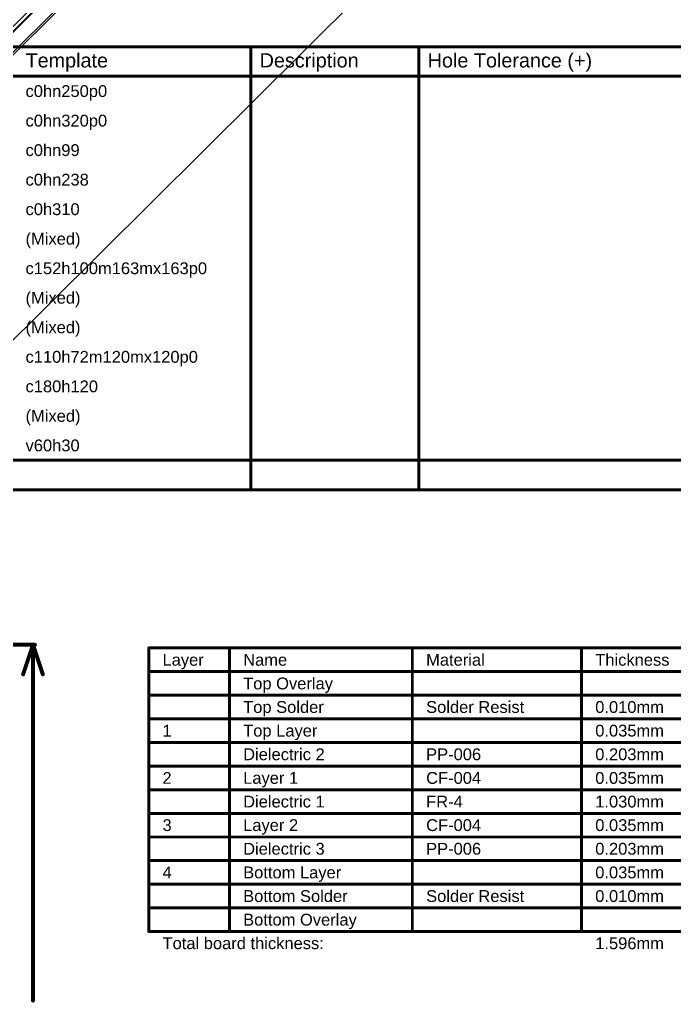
# Model space of a CAD drawing. Header units: inches. Extents: x -5 to 5328, y -4 to 5281.
# Drawn here: x 158.7 to 243.2, y 59.6 to 186.7 of the extents above; entities that cross this region are included whole.
import ezdxf

# ---------------------------------------------------------------- set-up
doc = ezdxf.new("R2010")
doc.units = ezdxf.units.IN
for name, color, linetype in [('Dimensions', 6, 'Continuous'), ('Drill Drawing', 1, 'Continuous'), ('Fabrication', 76, 'Continuous'), ('Top Solder', 216, 'Continuous')]:
    doc.layers.add(name, color=color, linetype=linetype)
doc.styles.add('Arial', font='', dxfattribs={"height": 0.2})
doc.styles.get('Arial').set_extended_font_data('Arial')

# ---------------------------------------------------------------- blocks, each defined once
blk = doc.blocks.new('28_UFQFPN__4_4__7')
at = {"layer": 'Top Solder'}
for p in [(-1.59, -1.29), (-1.29, -1.59), (1.56, -1.59), (2.21, -1.29), (2.21, 1.71)]:
    blk.add_line(p, (5314.12, 5237.76), dxfattribs=at)
blk = doc.blocks.new('10_VQFN_HR__3_3__11')
at = {"layer": 'Top Solder'}
blk.add_line((1.33, 1.78), (5255.11, 5220.9), dxfattribs=at)

msp = doc.modelspace()

# ---------------------------------------------------------------- linework, layer by layer
at = {"layer": 'Dimensions'}
for points in [[(146.49, 106, 0.508, 0.508, 0), (160.71, 106, 0.508, 0.508, 0)], [(159.19, 102.19, 0.508, 0.508, 0), (160.46, 106, 0.508, 0.508, 0)], [(160.46, 60.1, 0.508, 0.508, 0), (160.46, 106, 0.508, 0.508, 0)], [(160.46, 106, 0.508, 0.508, 0), (161.73, 102.19, 0.508, 0.508, 0)]]:
    msp.add_lwpolyline(points, format="xyseb", dxfattribs=at)
for points in [[(160.33, 106, 0.254, 0.254, 1), (160.59, 106, 0.254, 0.254, 1)], [(160.33, 106, 0.254, 0.254, 1), (160.59, 106, 0.254, 0.254, 1)], [(160.33, 106, 0.254, 0.254, 1), (160.59, 106, 0.254, 0.254, 1)], [(160.59, 106, 0.254, 0.254, 1), (160.84, 106, 0.254, 0.254, 1)], [(159.06, 102.19, 0.254, 0.254, 1), (159.32, 102.19, 0.254, 0.254, 1)], [(161.6, 102.19, 0.254, 0.254, 1), (161.86, 102.19, 0.254, 0.254, 1)], [(160.33, 60.1, 0.254, 0.254, 1), (160.59, 60.1, 0.254, 0.254, 1)]]:
    msp.add_lwpolyline(points, format="xyseb", close=True, dxfattribs=at)
at = {"layer": 'Drill Drawing'}
for points in [[(-3.57, 183.16, 0.381, 0.381, 0), (279.15, 183.16, 0.381, 0.381, 0)], [(188.58, 126.01, 0.381, 0.381, 0), (188.58, 183.16, 0.381, 0.381, 0)], [(210.26, 126.01, 0.381, 0.381, 0), (210.26, 183.16, 0.381, 0.381, 0)], [(-3.57, 179.35, 0.381, 0.381, 0), (279.15, 179.35, 0.381, 0.381, 0)], [(-3.57, 129.82, 0.381, 0.381, 0), (279.15, 129.82, 0.381, 0.381, 0)], [(-3.57, 126.01, 0.381, 0.381, 0), (279.15, 126.01, 0.381, 0.381, 0)]]:
    msp.add_lwpolyline(points, format="xyseb", dxfattribs=at)
for points in [[(188.48, 183.16, 0.191, 0.191, 1), (188.67, 183.16, 0.191, 0.191, 1)], [(210.17, 183.16, 0.191, 0.191, 1), (210.36, 183.16, 0.191, 0.191, 1)], [(188.48, 126.01, 0.191, 0.191, 1), (188.67, 126.01, 0.191, 0.191, 1)], [(210.17, 126.01, 0.191, 0.191, 1), (210.36, 126.01, 0.191, 0.191, 1)]]:
    msp.add_lwpolyline(points, format="xyseb", close=True, dxfattribs=at)
at = {"layer": 'Fabrication'}
for points in [[(175.4, 69.01, 0.381, 0.381, 0), (175.4, 105.59, 0.381, 0.381, 0)], [(175.4, 105.59, 0.381, 0.381, 0), (290.69, 105.59, 0.381, 0.381, 0)], [(185.81, 69.01, 0.381, 0.381, 0), (185.81, 105.59, 0.381, 0.381, 0)], [(209.43, 69.01, 0.381, 0.381, 0), (209.43, 105.59, 0.381, 0.381, 0)], [(231.27, 69.01, 0.381, 0.381, 0), (231.27, 105.59, 0.381, 0.381, 0)], [(175.4, 102.54, 0.381, 0.381, 0), (290.69, 102.54, 0.381, 0.381, 0)], [(175.4, 99.49, 0.381, 0.381, 0), (185.81, 99.49, 0.381, 0.381, 0)], [(185.81, 99.49, 0.381, 0.381, 0), (209.43, 99.49, 0.381, 0.381, 0)], [(209.43, 99.49, 0.381, 0.381, 0), (231.27, 99.49, 0.381, 0.381, 0)], [(231.27, 99.49, 0.381, 0.381, 0), (247.77, 99.49, 0.381, 0.381, 0)], [(175.4, 96.44, 0.381, 0.381, 0), (185.81, 96.44, 0.381, 0.381, 0)], [(185.81, 96.44, 0.381, 0.381, 0), (209.43, 96.44, 0.381, 0.381, 0)], [(209.43, 96.44, 0.381, 0.381, 0), (231.27, 96.44, 0.381, 0.381, 0)], [(231.27, 96.44, 0.381, 0.381, 0), (247.77, 96.44, 0.381, 0.381, 0)], [(175.4, 93.4, 0.381, 0.381, 0), (185.81, 93.4, 0.381, 0.381, 0)], [(185.81, 93.4, 0.381, 0.381, 0), (209.43, 93.4, 0.381, 0.381, 0)], [(209.43, 93.4, 0.381, 0.381, 0), (231.27, 93.4, 0.381, 0.381, 0)], [(231.27, 93.4, 0.381, 0.381, 0), (247.77, 93.4, 0.381, 0.381, 0)], [(175.4, 90.35, 0.381, 0.381, 0), (185.81, 90.35, 0.381, 0.381, 0)], [(185.81, 90.35, 0.381, 0.381, 0), (209.43, 90.35, 0.381, 0.381, 0)], [(209.43, 90.35, 0.381, 0.381, 0), (231.27, 90.35, 0.381, 0.381, 0)], [(231.27, 90.35, 0.381, 0.381, 0), (247.77, 90.35, 0.381, 0.381, 0)], [(175.4, 87.3, 0.381, 0.381, 0), (185.81, 87.3, 0.381, 0.381, 0)], [(185.81, 87.3, 0.381, 0.381, 0), (209.43, 87.3, 0.381, 0.381, 0)], [(209.43, 87.3, 0.381, 0.381, 0), (231.27, 87.3, 0.381, 0.381, 0)], [(231.27, 87.3, 0.381, 0.381, 0), (247.77, 87.3, 0.381, 0.381, 0)], [(175.4, 84.25, 0.381, 0.381, 0), (185.81, 84.25, 0.381, 0.381, 0)], [(185.81, 84.25, 0.381, 0.381, 0), (209.43, 84.25, 0.381, 0.381, 0)], [(209.43, 84.25, 0.381, 0.381, 0), (231.27, 84.25, 0.381, 0.381, 0)], [(231.27, 84.25, 0.381, 0.381, 0), (247.77, 84.25, 0.381, 0.381, 0)], [(175.4, 81.2, 0.381, 0.381, 0), (185.81, 81.2, 0.381, 0.381, 0)], [(185.81, 81.2, 0.381, 0.381, 0), (209.43, 81.2, 0.381, 0.381, 0)], [(209.43, 81.2, 0.381, 0.381, 0), (231.27, 81.2, 0.381, 0.381, 0)], [(231.27, 81.2, 0.381, 0.381, 0), (247.77, 81.2, 0.381, 0.381, 0)], [(175.4, 78.16, 0.381, 0.381, 0), (185.81, 78.16, 0.381, 0.381, 0)], [(185.81, 78.16, 0.381, 0.381, 0), (209.43, 78.16, 0.381, 0.381, 0)], [(209.43, 78.16, 0.381, 0.381, 0), (231.27, 78.16, 0.381, 0.381, 0)], [(231.27, 78.16, 0.381, 0.381, 0), (247.77, 78.16, 0.381, 0.381, 0)], [(175.4, 75.11, 0.381, 0.381, 0), (185.81, 75.11, 0.381, 0.381, 0)], [(185.81, 75.11, 0.381, 0.381, 0), (209.43, 75.11, 0.381, 0.381, 0)], [(209.43, 75.11, 0.381, 0.381, 0), (231.27, 75.11, 0.381, 0.381, 0)], [(231.27, 75.11, 0.381, 0.381, 0), (247.77, 75.11, 0.381, 0.381, 0)], [(175.4, 72.06, 0.381, 0.381, 0), (185.81, 72.06, 0.381, 0.381, 0)], [(185.81, 72.06, 0.381, 0.381, 0), (209.43, 72.06, 0.381, 0.381, 0)], [(209.43, 72.06, 0.381, 0.381, 0), (231.27, 72.06, 0.381, 0.381, 0)], [(231.27, 72.06, 0.381, 0.381, 0), (247.77, 72.06, 0.381, 0.381, 0)], [(175.4, 69.01, 0.381, 0.381, 0), (185.81, 69.01, 0.381, 0.381, 0)], [(185.81, 69.01, 0.381, 0.381, 0), (209.43, 69.01, 0.381, 0.381, 0)], [(209.43, 69.01, 0.381, 0.381, 0), (231.27, 69.01, 0.381, 0.381, 0)], [(231.27, 69.01, 0.381, 0.381, 0), (247.77, 69.01, 0.381, 0.381, 0)]]:
    msp.add_lwpolyline(points, format="xyseb", dxfattribs=at)
for points in [[(175.31, 105.59, 0.191, 0.191, 1), (175.5, 105.59, 0.191, 0.191, 1)], [(175.31, 105.59, 0.191, 0.191, 1), (175.5, 105.59, 0.191, 0.191, 1)], [(185.72, 105.59, 0.191, 0.191, 1), (185.91, 105.59, 0.191, 0.191, 1)], [(209.33, 105.59, 0.191, 0.191, 1), (209.52, 105.59, 0.191, 0.191, 1)], [(231.17, 105.59, 0.191, 0.191, 1), (231.36, 105.59, 0.191, 0.191, 1)], [(175.31, 102.54, 0.191, 0.191, 1), (175.5, 102.54, 0.191, 0.191, 1)], [(175.31, 99.49, 0.191, 0.191, 1), (175.5, 99.49, 0.191, 0.191, 1)], [(185.72, 99.49, 0.191, 0.191, 1), (185.91, 99.49, 0.191, 0.191, 1)], [(185.72, 99.49, 0.191, 0.191, 1), (185.91, 99.49, 0.191, 0.191, 1)], [(209.33, 99.49, 0.191, 0.191, 1), (209.52, 99.49, 0.191, 0.191, 1)], [(209.33, 99.49, 0.191, 0.191, 1), (209.52, 99.49, 0.191, 0.191, 1)], [(231.17, 99.49, 0.191, 0.191, 1), (231.36, 99.49, 0.191, 0.191, 1)], [(231.17, 99.49, 0.191, 0.191, 1), (231.36, 99.49, 0.191, 0.191, 1)], [(175.31, 96.44, 0.191, 0.191, 1), (175.5, 96.44, 0.191, 0.191, 1)], [(185.72, 96.44, 0.191, 0.191, 1), (185.91, 96.44, 0.191, 0.191, 1)], [(185.72, 96.44, 0.191, 0.191, 1), (185.91, 96.44, 0.191, 0.191, 1)], [(209.33, 96.44, 0.191, 0.191, 1), (209.52, 96.44, 0.191, 0.191, 1)], [(209.33, 96.44, 0.191, 0.191, 1), (209.52, 96.44, 0.191, 0.191, 1)], [(231.17, 96.44, 0.191, 0.191, 1), (231.36, 96.44, 0.191, 0.191, 1)], [(231.17, 96.44, 0.191, 0.191, 1), (231.36, 96.44, 0.191, 0.191, 1)], [(175.31, 93.4, 0.191, 0.191, 1), (175.5, 93.4, 0.191, 0.191, 1)], [(185.72, 93.4, 0.191, 0.191, 1), (185.91, 93.4, 0.191, 0.191, 1)], [(185.72, 93.4, 0.191, 0.191, 1), (185.91, 93.4, 0.191, 0.191, 1)], [(209.33, 93.4, 0.191, 0.191, 1), (209.52, 93.4, 0.191, 0.191, 1)], [(209.33, 93.4, 0.191, 0.191, 1), (209.52, 93.4, 0.191, 0.191, 1)], [(231.17, 93.4, 0.191, 0.191, 1), (231.36, 93.4, 0.191, 0.191, 1)], [(231.17, 93.4, 0.191, 0.191, 1), (231.36, 93.4, 0.191, 0.191, 1)], [(175.31, 90.35, 0.191, 0.191, 1), (175.5, 90.35, 0.191, 0.191, 1)], [(185.72, 90.35, 0.191, 0.191, 1), (185.91, 90.35, 0.191, 0.191, 1)], [(185.72, 90.35, 0.191, 0.191, 1), (185.91, 90.35, 0.191, 0.191, 1)], [(209.33, 90.35, 0.191, 0.191, 1), (209.52, 90.35, 0.191, 0.191, 1)], [(209.33, 90.35, 0.191, 0.191, 1), (209.52, 90.35, 0.191, 0.191, 1)], [(231.17, 90.35, 0.191, 0.191, 1), (231.36, 90.35, 0.191, 0.191, 1)], [(231.17, 90.35, 0.191, 0.191, 1), (231.36, 90.35, 0.191, 0.191, 1)], [(175.31, 87.3, 0.191, 0.191, 1), (175.5, 87.3, 0.191, 0.191, 1)], [(185.72, 87.3, 0.191, 0.191, 1), (185.91, 87.3, 0.191, 0.191, 1)], [(185.72, 87.3, 0.191, 0.191, 1), (185.91, 87.3, 0.191, 0.191, 1)], [(209.33, 87.3, 0.191, 0.191, 1), (209.52, 87.3, 0.191, 0.191, 1)], [(209.33, 87.3, 0.191, 0.191, 1), (209.52, 87.3, 0.191, 0.191, 1)], [(231.17, 87.3, 0.191, 0.191, 1), (231.36, 87.3, 0.191, 0.191, 1)], [(231.17, 87.3, 0.191, 0.191, 1), (231.36, 87.3, 0.191, 0.191, 1)], [(175.31, 84.25, 0.191, 0.191, 1), (175.5, 84.25, 0.191, 0.191, 1)], [(185.72, 84.25, 0.191, 0.191, 1), (185.91, 84.25, 0.191, 0.191, 1)], [(185.72, 84.25, 0.191, 0.191, 1), (185.91, 84.25, 0.191, 0.191, 1)], [(209.33, 84.25, 0.191, 0.191, 1), (209.52, 84.25, 0.191, 0.191, 1)], [(209.33, 84.25, 0.191, 0.191, 1), (209.52, 84.25, 0.191, 0.191, 1)], [(231.17, 84.25, 0.191, 0.191, 1), (231.36, 84.25, 0.191, 0.191, 1)], [(231.17, 84.25, 0.191, 0.191, 1), (231.36, 84.25, 0.191, 0.191, 1)], [(175.31, 81.2, 0.191, 0.191, 1), (175.5, 81.2, 0.191, 0.191, 1)], [(185.72, 81.2, 0.191, 0.191, 1), (185.91, 81.2, 0.191, 0.191, 1)], [(185.72, 81.2, 0.191, 0.191, 1), (185.91, 81.2, 0.191, 0.191, 1)], [(209.33, 81.2, 0.191, 0.191, 1), (209.52, 81.2, 0.191, 0.191, 1)], [(209.33, 81.2, 0.191, 0.191, 1), (209.52, 81.2, 0.191, 0.191, 1)], [(231.17, 81.2, 0.191, 0.191, 1), (231.36, 81.2, 0.191, 0.191, 1)], [(231.17, 81.2, 0.191, 0.191, 1), (231.36, 81.2, 0.191, 0.191, 1)], [(175.31, 78.16, 0.191, 0.191, 1), (175.5, 78.16, 0.191, 0.191, 1)], [(185.72, 78.16, 0.191, 0.191, 1), (185.91, 78.16, 0.191, 0.191, 1)], [(185.72, 78.16, 0.191, 0.191, 1), (185.91, 78.16, 0.191, 0.191, 1)], [(209.33, 78.16, 0.191, 0.191, 1), (209.52, 78.16, 0.191, 0.191, 1)], [(209.33, 78.16, 0.191, 0.191, 1), (209.52, 78.16, 0.191, 0.191, 1)], [(231.17, 78.16, 0.191, 0.191, 1), (231.36, 78.16, 0.191, 0.191, 1)], [(231.17, 78.16, 0.191, 0.191, 1), (231.36, 78.16, 0.191, 0.191, 1)], [(175.31, 75.11, 0.191, 0.191, 1), (175.5, 75.11, 0.191, 0.191, 1)], [(185.72, 75.11, 0.191, 0.191, 1), (185.91, 75.11, 0.191, 0.191, 1)], [(185.72, 75.11, 0.191, 0.191, 1), (185.91, 75.11, 0.191, 0.191, 1)], [(209.33, 75.11, 0.191, 0.191, 1), (209.52, 75.11, 0.191, 0.191, 1)], [(209.33, 75.11, 0.191, 0.191, 1), (209.52, 75.11, 0.191, 0.191, 1)], [(231.17, 75.11, 0.191, 0.191, 1), (231.36, 75.11, 0.191, 0.191, 1)], [(231.17, 75.11, 0.191, 0.191, 1), (231.36, 75.11, 0.191, 0.191, 1)], [(175.31, 72.06, 0.191, 0.191, 1), (175.5, 72.06, 0.191, 0.191, 1)], [(185.72, 72.06, 0.191, 0.191, 1), (185.91, 72.06, 0.191, 0.191, 1)], [(185.72, 72.06, 0.191, 0.191, 1), (185.91, 72.06, 0.191, 0.191, 1)], [(209.33, 72.06, 0.191, 0.191, 1), (209.52, 72.06, 0.191, 0.191, 1)], [(209.33, 72.06, 0.191, 0.191, 1), (209.52, 72.06, 0.191, 0.191, 1)], [(231.17, 72.06, 0.191, 0.191, 1), (231.36, 72.06, 0.191, 0.191, 1)], [(231.17, 72.06, 0.191, 0.191, 1), (231.36, 72.06, 0.191, 0.191, 1)], [(175.31, 69.01, 0.191, 0.191, 1), (175.5, 69.01, 0.191, 0.191, 1)], [(175.31, 69.01, 0.191, 0.191, 1), (175.5, 69.01, 0.191, 0.191, 1)], [(185.72, 69.01, 0.191, 0.191, 1), (185.91, 69.01, 0.191, 0.191, 1)], [(185.72, 69.01, 0.191, 0.191, 1), (185.91, 69.01, 0.191, 0.191, 1)], [(185.72, 69.01, 0.191, 0.191, 1), (185.91, 69.01, 0.191, 0.191, 1)], [(209.33, 69.01, 0.191, 0.191, 1), (209.52, 69.01, 0.191, 0.191, 1)], [(209.33, 69.01, 0.191, 0.191, 1), (209.52, 69.01, 0.191, 0.191, 1)], [(209.33, 69.01, 0.191, 0.191, 1), (209.52, 69.01, 0.191, 0.191, 1)], [(231.17, 69.01, 0.191, 0.191, 1), (231.36, 69.01, 0.191, 0.191, 1)], [(231.17, 69.01, 0.191, 0.191, 1), (231.36, 69.01, 0.191, 0.191, 1)], [(231.17, 69.01, 0.191, 0.191, 1), (231.36, 69.01, 0.191, 0.191, 1)]]:
    msp.add_lwpolyline(points, format="xyseb", close=True, dxfattribs=at)

# ---------------------------------------------------------------- block references
for name, p in [('28_UFQFPN__4_4__7', (13.41, 43.11)), ('10_VQFN_HR__3_3__11', (72.43, 59.98))]:
    msp.add_blockref(name, p)

# ---------------------------------------------------------------- texts
at = {"layer": 'Drill Drawing', "style": 'Arial'}
for s, height, p in [('Template', 1.829, (159.5, 180.49)), ('Description', 1.8288, (189.72, 180.49)), ('Hole Tolerance (+)', 1.8288, (211.41, 180.49)), ('c0hn250p0', 1.524, (159.5, 176.68)), ('c0hn320p0', 1.524, (159.5, 172.87)), ('c0hn99', 1.524, (159.5, 169.06)), ('c0hn238', 1.524, (159.5, 165.25)), ('c0h310', 1.524, (159.5, 161.44)), ('(Mixed)', 1.524, (159.5, 157.63)), ('c152h100m163mx163p0', 1.524, (159.5, 153.82)), ('(Mixed)', 1.524, (159.5, 150.01)), ('(Mixed)', 1.524, (159.5, 146.2)), ('c110h72m120mx120p0', 1.524, (159.5, 142.39)), ('c180h120', 1.524, (159.5, 138.58)), ('(Mixed)', 1.524, (159.5, 134.77)), ('v60h30', 1.524, (159.5, 130.96))]:
    msp.add_text(s, height=height, dxfattribs=at).set_placement(p)
at = {"layer": 'Fabrication', "style": 'Arial'}
for s, height, p in [('Layer', 1.524, (177.18, 103.3)), ('Name', 1.524, (187.59, 103.3)), ('Material', 1.524, (211.21, 103.3)), ('Thickness', 1.524, (233.04, 103.3)), ('Top Overlay', 1.524, (187.59, 100.25)), ('Top Solder', 1.524, (187.59, 97.21)), ('Solder Resist', 1.524, (211.21, 97.21)), ('0.010mm', 1.524, (233.04, 97.21)), ('1', 1.52, (177.18, 94.16)), ('Top Layer', 1.524, (187.59, 94.16)), ('0.035mm', 1.524, (233.04, 94.16)), ('Dielectric 2', 1.524, (187.59, 91.11)), ('PP-006', 1.524, (211.21, 91.11)), ('0.203mm', 1.524, (233.04, 91.11)), ('2', 1.52, (177.18, 88.06)), ('Layer 1', 1.524, (187.59, 88.06)), ('CF-004', 1.524, (211.21, 88.06)), ('0.035mm', 1.524, (233.04, 88.06)), ('Dielectric 1', 1.524, (187.59, 85.01)), ('FR-4', 1.524, (211.21, 85.01)), ('1.030mm', 1.524, (233.04, 85.01)), ('3', 1.52, (177.18, 81.97)), ('Layer 2', 1.524, (187.59, 81.97)), ('CF-004', 1.524, (211.21, 81.97)), ('0.035mm', 1.524, (233.04, 81.97)), ('Dielectric 3', 1.524, (187.59, 78.92)), ('PP-006', 1.524, (211.21, 78.92)), ('0.203mm', 1.524, (233.04, 78.92)), ('4', 1.52, (177.18, 75.87)), ('Bottom Layer', 1.524, (187.59, 75.87)), ('0.035mm', 1.524, (233.04, 75.87)), ('Bottom Solder', 1.524, (187.59, 72.82)), ('Solder Resist', 1.524, (211.21, 72.82)), ('0.010mm', 1.524, (233.04, 72.82)), ('Bottom Overlay', 1.524, (187.59, 69.77)), ('Total board thickness:', 1.524, (177.18, 66.73)), ('1.596mm', 1.524, (233.04, 66.73))]:
    msp.add_text(s, height=height, dxfattribs=at).set_placement(p)

doc.saveas('drawing.dxf')
